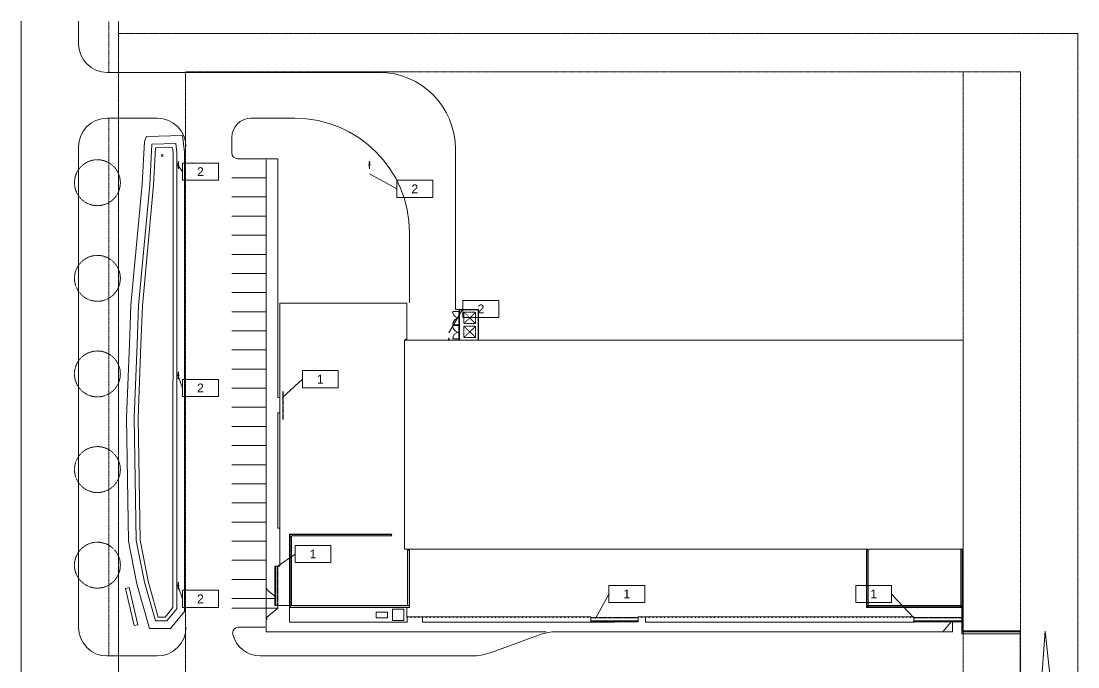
# Model space of a CAD drawing. Header units: inches. Extents: x 1 to 127281, y -26064 to 104775.
# Drawn here: x 28140 to 34775, y -23172 to -19120 of the extents above; entities that cross this region are included whole.
import ezdxf

# ---------------------------------------------------------------- set-up
doc = ezdxf.new("R2010")
doc.units = ezdxf.units.IN
doc.header["$MEASUREMENT"] = 0
for name, pattern in [('Center 1_4_', [0.53125, 0.25, -0.09375, 0.09375, -0.09375]), ('Dash', [0.25, 0.125, -0.125]), ('Dash 1_16_', [0.125, 0.0625, -0.0625]), ('Hidden', [0.28125, 0.1875, -0.09375]), ('Hidden 1_8_', [0.1875, 0.125, -0.0625])]:
    doc.linetypes.add(name, pattern=pattern)
for name, color, linetype, lineweight in [('A-DETL', 90, 'Continuous', 9), ('A-DETL-HDLN', 90, 'Hidden 1_8_', 9), ('A-DOOR', 31, 'Continuous', 9), ('A-FLOR-OTLN', 90, 'Continuous', 9), ('A-PROP-SBCK', 71, 'Hidden', 15), ('A-ROOF', 132, 'Continuous', 9), ('A-ROOF-OTLN', 132, 'Continuous', 9), ('BMP', 80, 'Continuous', 9), ('C-TOPO', 7, 'Continuous', 9), ('Conc', 7, 'Continuous', 9), ('E-ELEC-EQPM', 71, 'Continuous', 9), ('E-LITE-EQPM', 33, 'Continuous', 9), ('E-LITE-EQPM-HDLN', 30, 'Dash', 9), ('E-LITE-EQPM-IDEN', 33, 'Continuous', 9), ('EOP-EX', 125, 'Continuous', 9), ('EOP-PR', 4, 'Continuous', 9), ('L-SITE-WALL', 31, 'Continuous', 9), ('PAINT', 190, 'Continuous', 9), ('PROP', 3, 'Center 1_4_', 9), ('S-BEAM', 12, 'Continuous', 9)]:
    doc.layers.add(name, color=color, linetype=linetype, lineweight=lineweight)
doc.styles.add('Arial_3', font='arial.ttf', dxfattribs={"height": 55.323728})
pattern_1 = [(270, (7767.302, 0), (-8, -5e-16), [])]

# ---------------------------------------------------------------- blocks, each defined once
blk = doc.blocks.new('Girt_C - 8_D-1065383-Site Lighting Plan')
at = {"layer": 'S-BEAM'}
for points in [[(22217.8, -22349.9), (22697.4, -22349.9), (22697.4, -22342.2), (22074.1, -22342.2), (22074.1, -22349.9), (22100.7, -22349.9)], [(22697.4, -22342.2), (22697.4, -22342.1), (22431.6, -22342.2)]]:
    blk.add_hatch(color=256, dxfattribs=at).paths.add_polyline_path(points, flags=0)
for p, q in [((22074.1, -22342.2), (22074.1, -22342.1)), ((22074.1, -22349.9), (22074.1, -22342.2)), ((22074.1, -22350.1), (22074.1, -22349.9)), ((22074.1, -22350.1), (22697.4, -22350.1)), ((22697.4, -22342.1), (22697.4, -22342.2)), ((22697.4, -22342.2), (22697.4, -22349.9)), ((22697.4, -22349.9), (22697.4, -22350.1))]:
    blk.add_line(p, q, dxfattribs=at)
blk = doc.blocks.new('Girt_C - 8_D-1065345-Site Lighting Plan')
at = {"layer": 'S-BEAM'}
for points in [[(22069.5, -22786.6), (22069.5, -22352.6), (22061.8, -22352.6), (22061.8, -22786.6)], [(22061.7, -22786.6), (22061.8, -22786.6), (22061.6, -22786.6)], [(22069.6, -22786.6), (22069.6, -22786.6), (22069.5, -22786.6)]]:
    blk.add_hatch(color=256, dxfattribs=at).paths.add_polyline_path(points, flags=0)
for p, q in [((22061.6, -22352.6), (22061.8, -22352.6)), ((22061.8, -22352.6), (22069.5, -22352.6)), ((22069.5, -22352.6), (22069.6, -22352.6)), ((22069.6, -22786.6), (22069.6, -22352.6))]:
    blk.add_line(p, q, dxfattribs=at)
blk = doc.blocks.new('Girt_C - 8_D-1077146-Site Lighting Plan')
at = {"layer": 'S-BEAM'}
for points in [[(26272.3, -22795.1), (26272.3, -22787.5), (25687.4, -22787.5), (25687.4, -22795.1), (26016.3, -22795.1)], [(26272.3, -22795.3), (26272.3, -22795.1), (26016.1, -22795.3)]]:
    blk.add_hatch(color=256, dxfattribs=at).paths.add_polyline_path(points, flags=0)
for p, q in [((26272.3, -22787.3), (25687.4, -22787.3)), ((25687.4, -22795.1), (25687.4, -22787.5)), ((25687.4, -22795.3), (25687.4, -22795.1)), ((25687.4, -22795.3), (26272.3, -22795.3)), ((26272.3, -22787.3), (26272.3, -22787.5)), ((26272.3, -22787.5), (26272.3, -22795.1)), ((26272.3, -22795.1), (26272.3, -22795.3))]:
    blk.add_line(p, q, dxfattribs=at)
blk = doc.blocks.new('Girt_C - 8_D-1078013-Site Lighting Plan')
at = {"layer": 'S-BEAM'}
for points in [[(25683.6, -22791.3), (25687.4, -22791.3), (25687.4, -22787.5), (25691.2, -22787.5), (25691.2, -22438.8), (25683.6, -22438.8), (25683.6, -22591.7)], [(25683.4, -22791.3), (25683.6, -22791.3), (25683.4, -22791.3)], [(25691.2, -22787.5), (25691.4, -22787.3), (25691.2, -22787.4)]]:
    blk.add_hatch(color=256, dxfattribs=at).paths.add_polyline_path(points, flags=0)
for p, q in [((25683.4, -22438.8), (25683.4, -22791.3)), ((25683.4, -22438.8), (25683.6, -22438.8)), ((25683.6, -22438.8), (25691.2, -22438.8)), ((25691.2, -22438.8), (25691.4, -22438.8)), ((25691.4, -22791.3), (25691.4, -22438.8)), ((25683.6, -22791.3), (25683.4, -22791.3)), ((25691.2, -22791.3), (25683.6, -22791.3))]:
    blk.add_line(p, q, dxfattribs=at)
blk = doc.blocks.new('Lighting-Street_Cooper_Navion-Lumark_4-6-LED-Squares - The Caretaker LED-964008-Site Lighting Plan')
at = {"layer": 'E-LITE-EQPM'}
blk.add_line((-1.7, -10.7), (1.6, -10.7), dxfattribs=at)
blk.add_circle((0, -32.4), 3, dxfattribs=at)
at = {"layer": 'E-LITE-EQPM-HDLN'}
for p, q in [((-1.5, -10.7), (-1.5, -29.9)), ((1.5, -10.7), (1.5, -29.9))]:
    blk.add_line(p, q, dxfattribs=at)
blk = doc.blocks.new('Lighting-Street_Cooper_Navion-Lumark_4-6-LED-Squares - The Caretaker LED-V60-Site Lighting Plan')
at = {"layer": 'E-LITE-EQPM'}
blk.add_line((-1.7, -10.7), (1.6, -10.7), dxfattribs=at)
at = {"layer": 'E-LITE-EQPM-HDLN'}
for p, q in [((-1.5, -10.7), (-1.5, -23.7)), ((1.5, -10.7), (1.5, -23.7))]:
    blk.add_line(p, q, dxfattribs=at)
blk = doc.blocks.new('Dimension Lumber - 4x8-1038247-Site Lighting Plan')
at = {"layer": 'S-BEAM'}
blk.add_hatch(color=256, dxfattribs=at).paths.add_polyline_path([(22794.6, -22861.3), (22798.1, -22861.3), (22798.1, -22857.3), (22794.6, -22857.3)], flags=0)
for p, q in [((22794.6, -22857.3), (22794.6, -22861.3)), ((22798.1, -22861.3), (22794.6, -22861.3)), ((22798.1, -22861.3), (22798.1, -22857.3))]:
    blk.add_line(p, q, dxfattribs=at)
blk = doc.blocks.new('dumpster door - one-1001559-Site Lighting Plan')
at = {"layer": 'A-DOOR'}
h = blk.add_hatch(dxfattribs=at)
h.set_pattern_fill('FP_25', color=256, style=0, pattern_type=2)
h.set_pattern_definition(pattern_1)
h.paths.add_polyline_path([(42, 0.5), (-42, 0.5), (-42, -0.5), (42, -0.5)], flags=0)
for p, q in [((-42, 0.5), (42, 0.5)), ((-42, -0.5), (-42, 0.5)), ((-42, 0), (-42, -42)), ((42, 0.5), (42, -0.5)), ((42, 0), (42, -42)), ((42, -0.5), (-42, -0.5))]:
    blk.add_line(p, q, dxfattribs=at)
for centre, start, end in [((-42, 0), 270, 0), ((42, 0), 180, 270)]:
    blk.add_arc(centre, 42, start, end, dxfattribs=at)
blk = doc.blocks.new('dumpster door - one-V61-Site Lighting Plan')
at = {"layer": 'A-DOOR'}
h = blk.add_hatch(dxfattribs=at)
h.set_pattern_fill('FP_25', color=256, style=0, pattern_type=2)
h.set_pattern_definition(pattern_1)
h.paths.add_polyline_path([(42, 0.5), (-42, 0.5), (-42, -0.5), (42, -0.5)], flags=0)
for p, q in [((-42, 0.5), (42, 0.5)), ((-42, -0.5), (-42, 0.5)), ((-42, 0), (-42, -42)), ((42, 0.5), (42, -0.5)), ((42, 0), (42, -42)), ((42, -0.5), (-42, -0.5))]:
    blk.add_line(p, q, dxfattribs=at)
for centre, start, end in [((-42, 0), 270, 0), ((42, 0), 180, 270)]:
    blk.add_arc(centre, 42, start, end, dxfattribs=at)
blk = doc.blocks.new('Transformer-Dry-Type-Siemens - 6x6x6-1004770-Site Lighting Plan')
at = {"layer": 'E-ELEC-EQPM'}
for p, q in [((36, 36), (-36, 36)), ((-36, 36), (-36, -36)), ((36, -36), (36, 36)), ((-36, -36), (36, -36))]:
    blk.add_line(p, q, dxfattribs=at)
blk = doc.blocks.new('Transformer-Dry-Type-Siemens - 6x3x6-1005805-Site Lighting Plan')
at = {"layer": 'E-ELEC-EQPM'}
for p, q in [((36, 18), (-36, 18)), ((-36, 18), (-36, -18)), ((36, -18), (36, 18)), ((-36, -18), (36, -18))]:
    blk.add_line(p, q, dxfattribs=at)
blk = doc.blocks.new('Girt_C - 8_D-1077142-Site Lighting Plan')
at = {"layer": 'S-BEAM'}
blk.add_hatch(color=256, dxfattribs=at).paths.add_polyline_path([(26278.4, -22791.3), (26281.2, -22791.3), (26281.2, -22432.8), (26273.6, -22432.8), (26273.6, -22791.3)], flags=0)
for p, q in [((26273.4, -22432.8), (26273.4, -22791.3)), ((26281.4, -22791.3), (26281.4, -22432.8)), ((26273.6, -22791.3), (26273.4, -22791.3)), ((26281.2, -22791.3), (26273.6, -22791.3)), ((26281.3, -22791.3), (26281.2, -22791.3))]:
    blk.add_line(p, q, dxfattribs=at)
blk = doc.blocks.new('Lighting Fixture Tag - Boxed-976796-Site Lighting Plan')
at = {"layer": 'E-LITE-EQPM-IDEN'}
for p, q in [((-0.188, 0.094), (0.188, 0.094)), ((-0.188, -0.086), (-0.188, 0.094)), ((0.188, -0.086), (0.188, 0.094)), ((-0.188, -0.086), (0.188, -0.086))]:
    blk.add_line(p, q, dxfattribs=at)

msp = doc.modelspace()

# ---------------------------------------------------------------- hatches: boundary and pattern name
at = {"layer": 'A-ROOF-OTLN'}
for points in [[(29732.14402, -22786.55281), (29732.755049, -22786.55281), (29732.537072, -22538.80281), (29732.14402, -22538.80281), (29732.144333, -22781.524663)], [(29732.755049, -22786.55281), (29739.630049, -22786.55281), (29739.512919, -22538.80281), (29732.755049, -22538.80281), (29732.755049, -22781.524663)], [(31855.849654, -22889.24031), (32013.692549, -22889.12318), (32013.692549, -22882.36531), (31716.505049, -22882.48244), (31716.505049, -22889.24031), (31829.12524, -22889.24031)], [(31855.849654, -22889.85134), (32013.692549, -22889.613017), (32013.692549, -22889.24031), (31716.505049, -22889.458287), (31716.505049, -22889.85134), (31829.12524, -22889.85134)], [(33886.905122, -22889.24031), (34045.692549, -22889.12318), (34045.692549, -22882.36531), (33745.192549, -22882.48244), (33745.192549, -22889.24031), (33860.180708, -22889.24031)], [(33886.905122, -22889.85134), (34045.692549, -22889.613017), (34045.692549, -22889.24031), (33745.192549, -22889.458287), (33745.192549, -22889.85134), (33860.180708, -22889.85134)]]:
    msp.add_hatch(color=256, dxfattribs=at).paths.add_polyline_path(points, flags=0)
at = {"layer": 'L-SITE-WALL'}
for points in [[(30892.037549, -20930.80281), (31010.537549, -20930.80281), (31010.537549, -20929.30281), (30890.537549, -20929.30281), (30890.537549, -20930.80281)], [(31010.537549, -21118.05281), (31010.537549, -20930.80281), (31009.037549, -20930.80281), (31009.037549, -21118.05281)], [(29825.817549, -22799.05281), (29825.941972, -22786.55281), (29828.942549, -22786.55281), (29828.942549, -22338.30281), (29825.192549, -22338.30281), (29825.192549, -22799.05281)], [(29828.942549, -22342.05281), (30467.067549, -22342.05281), (30467.067549, -22338.30281), (29828.942549, -22338.30281)], [(30565.942549, -22786.55281), (30578.442549, -22786.55281), (30578.442549, -22438.80281), (30565.942549, -22438.80281), (30565.942549, -22785.879315)], [(33450.692549, -22795.30281), (33450.692549, -22438.80281), (33446.942549, -22438.80281), (33446.942549, -22795.30281)], [(34040.067549, -22797.42781), (34051.317549, -22797.42781), (34051.317549, -22432.80281), (34048.637631, -22432.80281), (34048.505049, -22791.30281), (34040.747466, -22791.30281), (34040.747466, -22432.80281), (34040.067549, -22432.80281), (34040.067549, -22791.30281)], [(30578.442549, -22799.05281), (30578.442549, -22786.55281), (29825.817549, -22786.55281), (29825.941972, -22799.05281), (30560.692549, -22799.05281)], [(34047.251607, -22799.05281), (34051.317549, -22799.05281), (34051.317549, -22797.42781), (34040.067549, -22797.42781), (34040.067549, -22795.30281), (33446.942549, -22795.30281), (33446.942549, -22799.05281), (34045.692549, -22799.05281)]]:
    msp.add_hatch(color=256, dxfattribs=at).paths.add_polyline_path(points, flags=0)
h = msp.add_hatch(color=256, dxfattribs=at)
h.paths.add_polyline_path([(30890.537549, -21118.05281), (30892.037549, -21118.05281), (30891.787549, -21114.05281), (30890.537549, -21114.05281)], flags=0)
h.paths.add_polyline_path([(30890.787549, -21030.05281), (30892.037549, -21030.05281), (30891.787549, -21025.05281), (30890.537549, -21025.05281), (30890.537549, -21030.05281)], flags=0)
h.paths.add_polyline_path([(30891.787549, -20941.05281), (30892.037549, -20941.05281), (30891.787549, -20930.80281), (30890.537549, -20930.80281), (30890.787549, -20941.05281)], flags=0)

# ---------------------------------------------------------------- linework, layer by layer
at = {"layer": 'A-DETL', "linetype": 'Dash 1_16_', "lineweight": 25}
for p, q in [((29785.817549, -21621.05281), (29785.817549, -21441.05281)), ((29749.442549, -22538.92781), (29749.442549, -22786.67781)), ((31716.505049, -22862.30281), (32013.692549, -22862.30281)), ((33745.192549, -22862.30281), (34045.692549, -22862.30281))]:
    msp.add_line(p, q, dxfattribs=at)
at = {"layer": 'A-DETL'}
for p, q in [((28794.636939, -22679.288371), (28818.02182, -22673.889545)), ((28848.625192, -22913.137186), (28794.636939, -22679.288371)), ((28818.02182, -22673.889545), (28872.010073, -22907.738361)), ((29681.037549, -22689.085554), (29681.037549, -22677.085554)), ((29681.537549, -22677.085554), (29681.537549, -22689.085554)), ((29681.037549, -22875.085554), (29681.037549, -22863.085554)), ((29681.537549, -22863.085554), (29681.537549, -22875.085554)), ((28872.010073, -22907.738361), (28848.625192, -22913.137186))]:
    msp.add_line(p, q, dxfattribs=at)
at = {"layer": 'A-DETL-HDLN'}
for p, q in [((28689.537549, -19441.085554), (28689.537549, -19119.781499)), ((28689.537549, -23103.085554), (28689.537549, -19729.085554)), ((30920.168695, -20946.709158), (30993.168695, -20946.709158)), ((30920.168695, -21017.709158), (30920.168695, -20946.709158)), ((30920.168695, -20946.709158), (30993.168695, -21017.709158)), ((30993.168695, -20946.709158), (30920.168695, -21017.709158)), ((30993.168695, -20946.709158), (30993.168695, -21017.709158)), ((30993.168695, -21017.709158), (30920.168695, -21017.709158)), ((30920.168695, -21033.709158), (30993.168695, -21033.709158)), ((30920.168695, -21104.709158), (30920.168695, -21033.709158)), ((30920.168695, -21033.709158), (30993.168695, -21104.709158)), ((30993.168695, -21033.709158), (30920.168695, -21104.709158)), ((30993.168695, -21033.709158), (30993.168695, -21104.709158)), ((30993.168695, -21104.709158), (30920.168695, -21104.709158))]:
    msp.add_line(p, q, dxfattribs=at)
for centre in [(28618.479424, -20133.584291), (28618.479424, -20733.584291), (28618.479424, -21333.584291), (28618.479424, -21933.584291), (28618.479424, -22533.584291)]:
    msp.add_circle(centre, 144, dxfattribs=at)
at = {"layer": 'A-FLOR-OTLN'}
for p, q in [((29732.326338, -22727.911154), (29678.537549, -22683.087163)), ((29732.321843, -22743.087163), (29678.537549, -22743.087163)), ((29750.537549, -22803.083944), (29678.537549, -22863.083944)), ((29750.537549, -22803.083944), (29678.537549, -22803.083944)), ((29678.537549, -22803.085554), (29678.537549, -22923.085554)), ((29750.537549, -22803.083944), (29750.537549, -22786.55281)), ((33978.794022, -22889.670054), (33926.796168, -22952.067479)), ((33986.796168, -22889.672008), (33986.796168, -22952.067479)), ((33986.796168, -22952.067479), (33926.796168, -22952.067479))]:
    msp.add_line(p, q, dxfattribs=at)
at = {"layer": 'A-PROP-SBCK'}
for p, q in [((29171.537549, -19438.180554), (34414.817549, -19438.180554)), ((29171.537549, -23401.253705), (29171.537549, -19438.180554)), ((34054.817549, -19438.180554), (34054.817549, -21121.30281)), ((34414.817549, -19438.180554), (34414.817549, -25801.376223)), ((34054.817549, -22432.80281), (34054.817549, -25779.864276))]:
    msp.add_line(p, q, dxfattribs=at)
at = {"layer": 'A-ROOF'}
for p, q in [((30561.327314, -20889.05281), (29763.442549, -20889.05281)), ((29763.442549, -20889.05281), (29763.442549, -22538.80281)), ((30561.327314, -21114.55281), (30561.327314, -20889.05281)), ((34054.923018, -21121.30281), (30546.192549, -21121.30281)), ((30546.192549, -21121.30281), (30546.192549, -22432.80281)), ((30551.952314, -21114.55281), (30551.952314, -21121.30281)), ((30551.952314, -21114.55281), (30561.327314, -21114.55281)), ((34054.923018, -22432.80281), (34054.923018, -21121.30281)), ((30546.192549, -22432.80281), (34054.923018, -22432.80281)), ((30568.130049, -22438.80281), (30568.130049, -22432.80281)), ((29763.442549, -22538.80281), (29739.692549, -22538.80281)), ((29739.692549, -22538.80281), (29739.692549, -22786.55281)), ((29739.692549, -22786.55281), (29825.192549, -22786.55281)), ((30560.692549, -22857.30281), (30560.692549, -22799.05281)), ((34045.692549, -22799.017691), (34045.692549, -22882.30281)), ((30560.692549, -22857.30281), (31716.505049, -22857.30281)), ((31716.505049, -22857.30281), (31716.505049, -22882.30281)), ((31716.505049, -22882.30281), (32013.692549, -22882.30281)), ((32013.692549, -22882.30281), (32013.692549, -22857.30281)), ((32013.692549, -22857.30281), (33745.192549, -22857.30281)), ((33745.192549, -22857.30281), (33745.192549, -22882.30281)), ((33745.192549, -22882.30281), (34045.692549, -22882.30281))]:
    msp.add_line(p, q, dxfattribs=at)
at = {"layer": 'A-ROOF-OTLN'}
for p, q in [((29732.14324, -22538.80281), (29732.14324, -22786.55281)), ((29732.14324, -22538.80281), (29739.692549, -22538.80281)), ((29732.755049, -22786.55281), (29732.755049, -22538.80281)), ((29739.630049, -22786.55281), (29739.630049, -22538.80281)), ((29739.692549, -22786.55281), (29732.14324, -22786.55281)), ((31716.505049, -22889.852119), (31716.505049, -22882.30281)), ((32013.692549, -22882.36531), (31716.505049, -22882.36531)), ((32013.692549, -22889.24031), (31716.505049, -22889.24031)), ((31716.505049, -22889.852119), (32013.692549, -22889.852119)), ((32013.692549, -22882.30281), (32013.692549, -22889.852119)), ((33745.192549, -22889.852119), (33745.192549, -22882.30281)), ((34045.692549, -22882.36531), (33745.192549, -22882.36531)), ((34045.692549, -22889.24031), (33745.192549, -22889.24031)), ((33745.192549, -22889.852119), (34045.692549, -22889.852119)), ((34045.692549, -22882.30281), (34045.692549, -22889.852119))]:
    msp.add_line(p, q, dxfattribs=at)
at = {"layer": 'BMP'}
for p, q in [((28925.706151, -19843.630954), (29152.429964, -19838.057794)), ((29152.429964, -19838.057794), (29166.138837, -19941.841877)), ((28899.402421, -20142.432787), (28913.419484, -19874.887016)), ((28913.419484, -19874.887016), (28925.706151, -19843.630954)), ((28947.285823, -20145.91484), (28960.652325, -19890.786432)), ((28960.652325, -19890.786432), (29110.491449, -19887.103196)), ((29110.491449, -19887.103196), (29118.136987, -19944.984334)), ((28971.227524, -20147.655866), (28983.456838, -19914.233118)), ((28983.456838, -19914.233118), (29089.522192, -19911.625897)), ((29089.522192, -19911.625897), (29094.136063, -19946.555563)), ((29094.136063, -19946.555563), (29092.464408, -22799.518347)), ((29118.136987, -19944.984334), (29116.459404, -22808.066025)), ((29166.138837, -19941.841877), (29164.449396, -22825.161381)), ((28828.731501, -20901.457743), (28899.402421, -20142.432787)), ((28876.649138, -20904.572102), (28947.285823, -20145.91484)), ((28900.607957, -20906.129281), (28971.227524, -20147.655866)), ((28819.69066, -21145.920845), (28828.731501, -20901.457743)), ((28867.656448, -21147.733216), (28876.649138, -20904.572102)), ((28891.639342, -21148.639401), (28900.607957, -20906.129281)), ((28801.831526, -21608.749304), (28819.69066, -21145.920845)), ((28849.846788, -21609.279506), (28867.656448, -21147.733216)), ((28873.85442, -21609.544607), (28891.639342, -21148.639401)), ((28814.604701, -22383.563299), (28801.831526, -21608.749304)), ((28862.528029, -22378.516766), (28849.846788, -21609.279506)), ((28886.489692, -22375.9935), (28873.85442, -21609.544607)), ((28866.965966, -22650.989122), (28814.604701, -22383.563299)), ((28913.686901, -22639.801581), (28862.528029, -22378.516766)), ((28937.047368, -22634.20781), (28886.489692, -22375.9935)), ((28946.396882, -22930.682831), (28866.965966, -22650.989122)), ((28982.738585, -22882.947735), (28913.686901, -22639.801581)), ((29000.909437, -22859.080187), (28937.047368, -22634.20781)), ((29092.464408, -22799.518347), (29043.664554, -22859.393355)), ((29116.459404, -22808.066025), (29054.997283, -22883.477008)), ((29164.449396, -22825.161381), (29077.662741, -22931.644313)), ((29054.997283, -22883.477008), (28982.738585, -22882.947735)), ((29043.664554, -22859.393355), (29000.909437, -22859.080187)), ((29077.662741, -22931.644313), (28946.396882, -22930.682831)), ((34569.62416, -22948.607676), (34454.212123, -24484.120032)), ((34738.077409, -24504.371251), (34569.62416, -22948.607676))]:
    msp.add_line(p, q, dxfattribs=at)
msp.add_circle((29024.26423, -19962.482005), 6, dxfattribs=at)
at = {"layer": 'C-TOPO'}
for p, q in [((29825.941972, -20889.05281), (29825.941972, -20888.553223)), ((29825.941972, -20888.553223), (30561.691972, -20888.553223)), ((30561.691972, -20888.553223), (30561.691972, -21121.302246)), ((34051.693925, -22432.80281), (34051.693925, -22798.302246)), ((34051.693925, -22798.302246), (34051.317549, -22798.302246))]:
    msp.add_line(p, q, dxfattribs=at)
at = {"layer": 'Conc'}
for p, q in [((29750.537549, -19983.100554), (29678.537549, -19983.100554)), ((29678.537549, -22923.085554), (29678.537549, -19989.335554)), ((29750.537549, -19983.100554), (29750.537549, -21481.42781)), ((29750.537549, -21481.42781), (29763.442549, -21481.42781)), ((29750.537549, -21578.17781), (29763.442549, -21578.17781)), ((29750.537549, -21578.17781), (29750.537549, -22301.67781)), ((29750.537549, -22301.67781), (29763.442549, -22301.67781)), ((29824.817549, -22799.42781), (29824.817549, -22892.067479)), ((34052.792949, -22799.42781), (34052.792949, -22946.067479)), ((30563.567549, -22892.067479), (30563.567549, -22861.30281)), ((30660.317549, -22892.067479), (30660.317549, -22861.30281)), ((32059.567549, -22892.067479), (32059.567549, -22861.30281)), ((34046.792949, -22880.067479), (34046.792949, -22964.067479)), ((29678.537549, -22952.067479), (29678.537549, -22929.085554)), ((31437.209964, -22952.067479), (29678.537549, -22952.067479)), ((29824.817549, -22892.067479), (30563.567549, -22892.067479)), ((30660.317549, -22892.067479), (31866.317549, -22892.067479)), ((33926.796168, -22952.067479), (31471.205411, -22952.067479)), ((32059.567549, -22892.067479), (33748.317549, -22892.067479)), ((34411.817549, -22964.067479), (34046.792949, -22964.067479))]:
    msp.add_line(p, q, dxfattribs=at)
msp.add_arc((28994.537549, -19909.085554), 180, 360, 90, dxfattribs=at)
at = {"layer": 'E-LITE-EQPM-IDEN'}
for p, q in [((29126.537549, -20025.81242), (29152.648703, -20064.620039)), ((30326.537549, -20078.138245), (30498.600785, -20172.540163)), ((30825.019776, -21074.717376), (30914.002538, -20925.818707)), ((29126.537549, -21345.81242), (29152.648703, -21422.097415)), ((29780.324822, -21481.42781), (29905.56764, -21366.453939)), ((29744.201358, -22543.05281), (29859.520397, -22463.824776)), ((29126.537549, -22665.81242), (29152.648703, -22745.238883)), ((31745.692549, -22867.587817), (31829.509159, -22714.625141)), ((33748.192549, -22867.587817), (33605.075579, -22714.625141))]:
    msp.add_line(p, q, dxfattribs=at)
at = {"layer": 'EOP-EX'}
for p, q in [((28139.537549, -26063.531499), (28139.537549, -19119.781499)), ((28499.537549, -19261.085554), (28499.537549, -19119.781499)), ((28499.537549, -22923.085554), (28499.537549, -19909.085554))]:
    msp.add_line(p, q, dxfattribs=at)
at = {"layer": 'EOP-PR'}
for p, q in [((30386.537549, -19441.085554), (28679.537549, -19441.085554)), ((28994.537549, -19729.085554), (28679.537549, -19729.085554)), ((29858.537549, -19729.085554), (29582.537549, -19729.085554)), ((29462.537549, -19947.100554), (29462.537549, -19849.085554)), ((30866.537549, -19921.085554), (30866.537549, -20929.30281)), ((29498.537549, -19983.100554), (29678.537549, -19983.100554)), ((30578.537549, -20887.55281), (30578.537549, -20449.085554)), ((30866.537549, -20929.30281), (30890.537549, -20929.30281)), ((29503.110148, -22923.085554), (29678.537549, -22923.085554)), ((34046.792949, -22952.067479), (34411.817549, -22952.067479)), ((34052.792949, -22946.067479), (34411.817549, -22946.067479)), ((34411.817549, -22946.067479), (34411.817549, -24380.067479)), ((31091.037295, -23081.374897), (31395.147839, -22970.687711)), ((28679.537549, -23103.085554), (28994.537549, -23103.085554)), ((29642.537549, -23103.085554), (30967.910043, -23103.085554))]:
    msp.add_line(p, q, dxfattribs=at)
for centre, radius, start, end in [((28679.537549, -19261.085554), 180, 180, 270), ((30386.537549, -19921.085554), 480, 0, 90), ((28679.537549, -19909.085554), 180, 90, 180), ((29582.537549, -19849.085554), 120, 90, 180), ((29858.537549, -20449.085554), 720, 0, 90), ((29498.537549, -19947.100554), 36, 180, 270), ((28679.537549, -22923.085554), 180, 180, 270), ((28994.537549, -22923.085554), 180, 270, 360), ((29503.110148, -22959.085554), 36, 90, 194.4775121859), ((31518.275091, -23308.977055), 360, 97.5128825636, 110), ((29642.537549, -22923.085554), 180, 194.4775121859, 270), ((30967.910043, -22743.085554), 360, 270, 290)]:
    msp.add_arc(centre, radius, start, end, dxfattribs=at)
at = {"layer": 'L-SITE-WALL'}
for p, q in [((30890.537549, -20929.30281), (31010.537549, -20929.30281)), ((30890.537549, -20941.05281), (30890.537549, -20929.30281)), ((30890.537549, -20941.05281), (30892.037549, -20941.05281)), ((31009.037549, -20930.80281), (30892.037549, -20930.80281)), ((30892.037549, -20930.80281), (30892.037549, -20941.05281)), ((31009.037549, -21118.05281), (31009.037549, -20930.80281)), ((31010.537549, -20929.30281), (31010.537549, -21118.05281)), ((30890.537549, -21030.05281), (30890.537549, -21025.05281)), ((30892.037549, -21025.05281), (30890.537549, -21025.05281)), ((30890.537549, -21030.05281), (30892.037549, -21030.05281)), ((30892.037549, -21025.05281), (30892.037549, -21030.05281)), ((30890.537549, -21118.05281), (30890.537549, -21114.05281)), ((30892.037549, -21114.05281), (30890.537549, -21114.05281)), ((30890.537549, -21118.05281), (30892.037549, -21118.05281)), ((30892.037549, -21114.05281), (30892.037549, -21118.05281)), ((31009.037549, -21118.05281), (31010.537549, -21118.05281)), ((29825.192549, -22799.05281), (29825.192549, -22338.30281)), ((29825.192549, -22338.30281), (30467.067549, -22338.30281)), ((29828.942549, -22342.05281), (29828.942549, -22799.05281)), ((30467.067549, -22342.05281), (29828.942549, -22342.05281)), ((30467.067549, -22338.30281), (30467.067549, -22342.05281)), ((30565.942549, -22786.55281), (30565.942549, -22438.80281)), ((30578.442549, -22438.80281), (30565.942549, -22438.80281)), ((30578.442549, -22438.80281), (30578.442549, -22799.05281)), ((33446.942549, -22799.05281), (33446.942549, -22438.80281)), ((33446.942549, -22438.80281), (33450.692549, -22438.80281)), ((33450.692549, -22438.80281), (33450.692549, -22795.30281)), ((34040.067549, -22797.42781), (34040.067549, -22432.80281)), ((34051.317549, -22432.80281), (34051.317549, -22797.42781)), ((30578.442549, -22799.05281), (29825.192549, -22799.05281)), ((29825.817549, -22799.05281), (29825.817549, -22786.55281)), ((30578.442549, -22786.55281), (29825.817549, -22786.55281)), ((34051.317549, -22799.05281), (33446.942549, -22799.05281)), ((33450.692549, -22795.30281), (34051.317549, -22795.30281)), ((34051.317549, -22797.42781), (34040.067549, -22797.42781)), ((34051.317549, -22795.30281), (34051.317549, -22799.05281))]:
    msp.add_line(p, q, dxfattribs=at)
at = {"layer": 'PAINT'}
for p, q in [((29462.537549, -20103.085554), (29678.537549, -20103.085554)), ((29462.537549, -20223.085554), (29678.537549, -20223.085554)), ((29462.537549, -20343.085554), (29678.537549, -20343.085554)), ((29462.537549, -20463.085554), (29678.537549, -20463.085554)), ((29462.537549, -20583.085554), (29678.537549, -20583.085554)), ((29462.537549, -20703.085554), (29678.537549, -20703.085554)), ((29462.537549, -20823.085554), (29678.537549, -20823.085554)), ((29462.537549, -20943.085554), (29678.537549, -20943.085554)), ((29462.537549, -21063.085554), (29678.537549, -21063.085554)), ((29462.537549, -21183.085554), (29678.537549, -21183.085554)), ((29462.537549, -21303.085554), (29678.537549, -21303.085554)), ((29462.537549, -21423.085554), (29678.537549, -21423.085554)), ((29462.537549, -21543.085554), (29678.537549, -21543.085554)), ((29462.537549, -21663.085554), (29678.537549, -21663.085554)), ((29462.537549, -21783.085554), (29678.537549, -21783.085554)), ((29462.537549, -21903.085554), (29678.537549, -21903.085554)), ((29462.537549, -22023.085554), (29678.537549, -22023.085554)), ((29462.537549, -22143.085554), (29678.537549, -22143.085554)), ((29462.537549, -22263.085554), (29678.537549, -22263.085554)), ((29462.537549, -22383.085554), (29678.537549, -22383.085554)), ((29462.977018, -22503.087163), (29678.977018, -22503.087163)), ((29462.537549, -22623.085554), (29678.537549, -22623.085554)), ((29462.537549, -22743.085554), (29678.537549, -22743.085554)), ((29462.537549, -22803.085554), (29678.537549, -22803.085554))]:
    msp.add_line(p, q, dxfattribs=at)
at = {"layer": 'PROP'}
for p, q in [((28751.537549, -23518.180554), (28751.537549, -19119.781499)), ((28751.537549, -19198.180554), (34774.817549, -19198.180554)), ((34774.817549, -19198.180554), (34774.817549, -25943.102221))]:
    msp.add_line(p, q, dxfattribs=at)

# ---------------------------------------------------------------- block references
at = {"layer": 'A-DOOR', "rotation": 270}
for name, p in [('dumpster door - one-1001559-Site Lighting Plan', (30891.287549, -20983.05281)), ('dumpster door - one-V61-Site Lighting Plan', (30891.287549, -21072.05281))]:
    msp.add_blockref(name, p, dxfattribs=at)
at = {"layer": 'E-ELEC-EQPM'}
for name, p in [('Transformer-Dry-Type-Siemens - 6x6x6-1004770-Site Lighting Plan', (30507.29861, -22845.464103)), ('Transformer-Dry-Type-Siemens - 6x3x6-1005805-Site Lighting Plan', (30404.538844, -22845.464103))]:
    msp.add_blockref(name, p, dxfattribs=at)
at = {"layer": 'E-LITE-EQPM'}
for name, p in [('Lighting-Street_Cooper_Navion-Lumark_4-6-LED-Squares - The Caretaker LED-964008-Site Lighting Plan', (29126.585322, -19990.363642)), ('Lighting-Street_Cooper_Navion-Lumark_4-6-LED-Squares - The Caretaker LED-964008-Site Lighting Plan', (30326.585322, -19990.363642)), ('Lighting-Street_Cooper_Navion-Lumark_4-6-LED-Squares - The Caretaker LED-V60-Site Lighting Plan', (30825.067549, -21097.613642)), ('Lighting-Street_Cooper_Navion-Lumark_4-6-LED-Squares - The Caretaker LED-964008-Site Lighting Plan', (29126.585322, -21310.363642)), ('Lighting-Street_Cooper_Navion-Lumark_4-6-LED-Squares - The Caretaker LED-964008-Site Lighting Plan', (29126.585322, -22630.363642))]:
    msp.add_blockref(name, p, dxfattribs=at)
at = {"layer": 'E-LITE-EQPM', "rotation": 180}
for p in [(29126.489776, -20055.241978), (30326.489776, -20055.241978), (29126.489776, -21375.241978), (29126.489776, -22695.241978)]:
    msp.add_blockref('Lighting-Street_Cooper_Navion-Lumark_4-6-LED-Squares - The Caretaker LED-964008-Site Lighting Plan', p, dxfattribs=at)
at = {"layer": 'E-LITE-EQPM-IDEN', "xscale": 599.9999999999994, "yscale": 599.9999999999994, "zscale": 599.9999999999994}
for p in [(29265.148703, -20066.909978), (30611.100785, -20174.830101), (31026.502538, -20928.108645), (30018.06764, -21368.743877), (29265.148703, -21424.387354), (29972.020397, -22466.114714), (29265.148703, -22747.528821), (31942.009159, -22716.91508), (33492.575579, -22716.91508)]:
    msp.add_blockref('Lighting Fixture Tag - Boxed-976796-Site Lighting Plan', p, dxfattribs=at)
at = {"layer": 'S-BEAM'}
for name, p in [('Girt_C - 8_D-1065345-Site Lighting Plan', (7767.302323, 0)), ('Girt_C - 8_D-1065383-Site Lighting Plan', (7767.302323, 0)), ('Girt_C - 8_D-1078013-Site Lighting Plan', (7767.302323, 0)), ('Girt_C - 8_D-1077142-Site Lighting Plan', (7767.302323, 0)), ('Girt_C - 8_D-1077146-Site Lighting Plan', (7767.302323, 0)), ('Dimension Lumber - 4x8-1038247-Site Lighting Plan', (7767.302323, 0)), ('Dimension Lumber - 4x8-1038247-Site Lighting Plan', (7791.427323, 0)), ('Dimension Lumber - 4x8-1038247-Site Lighting Plan', (7815.552323, 0)), ('Dimension Lumber - 4x8-1038247-Site Lighting Plan', (7839.677323, 0)), ('Dimension Lumber - 4x8-1038247-Site Lighting Plan', (7863.802323, 0)), ('Dimension Lumber - 4x8-1038247-Site Lighting Plan', (7887.927323, 0)), ('Dimension Lumber - 4x8-1038247-Site Lighting Plan', (7912.052323, 0)), ('Dimension Lumber - 4x8-1038247-Site Lighting Plan', (7936.177323, 0)), ('Dimension Lumber - 4x8-1038247-Site Lighting Plan', (7960.302323, 0)), ('Dimension Lumber - 4x8-1038247-Site Lighting Plan', (7984.427323, 0)), ('Dimension Lumber - 4x8-1038247-Site Lighting Plan', (8008.552323, 0)), ('Dimension Lumber - 4x8-1038247-Site Lighting Plan', (8032.677323, 0)), ('Dimension Lumber - 4x8-1038247-Site Lighting Plan', (8056.802323, 0)), ('Dimension Lumber - 4x8-1038247-Site Lighting Plan', (8080.927323, 0)), ('Dimension Lumber - 4x8-1038247-Site Lighting Plan', (8105.052323, 0)), ('Dimension Lumber - 4x8-1038247-Site Lighting Plan', (8129.177323, 0)), ('Dimension Lumber - 4x8-1038247-Site Lighting Plan', (8153.302323, 0)), ('Dimension Lumber - 4x8-1038247-Site Lighting Plan', (8177.427323, 0)), ('Dimension Lumber - 4x8-1038247-Site Lighting Plan', (8201.552323, 0)), ('Dimension Lumber - 4x8-1038247-Site Lighting Plan', (8225.677323, 0)), ('Dimension Lumber - 4x8-1038247-Site Lighting Plan', (8249.802323, 0)), ('Dimension Lumber - 4x8-1038247-Site Lighting Plan', (8273.927323, 0)), ('Dimension Lumber - 4x8-1038247-Site Lighting Plan', (8298.052323, 0)), ('Dimension Lumber - 4x8-1038247-Site Lighting Plan', (8322.177323, 0)), ('Dimension Lumber - 4x8-1038247-Site Lighting Plan', (8346.302323, 0)), ('Dimension Lumber - 4x8-1038247-Site Lighting Plan', (8370.427323, 0)), ('Dimension Lumber - 4x8-1038247-Site Lighting Plan', (8394.552323, 0)), ('Dimension Lumber - 4x8-1038247-Site Lighting Plan', (8418.677323, 0)), ('Dimension Lumber - 4x8-1038247-Site Lighting Plan', (8442.802323, 0)), ('Dimension Lumber - 4x8-1038247-Site Lighting Plan', (8466.927323, 0)), ('Dimension Lumber - 4x8-1038247-Site Lighting Plan', (8491.052323, 0)), ('Dimension Lumber - 4x8-1038247-Site Lighting Plan', (8515.177323, 0)), ('Dimension Lumber - 4x8-1038247-Site Lighting Plan', (8539.302323, 0)), ('Dimension Lumber - 4x8-1038247-Site Lighting Plan', (8563.427323, 0)), ('Dimension Lumber - 4x8-1038247-Site Lighting Plan', (8587.552323, 0)), ('Dimension Lumber - 4x8-1038247-Site Lighting Plan', (8611.677323, 0)), ('Dimension Lumber - 4x8-1038247-Site Lighting Plan', (8635.802323, 0)), ('Dimension Lumber - 4x8-1038247-Site Lighting Plan', (8659.927323, 0)), ('Dimension Lumber - 4x8-1038247-Site Lighting Plan', (8684.052323, 0)), ('Dimension Lumber - 4x8-1038247-Site Lighting Plan', (8708.177323, 0)), ('Dimension Lumber - 4x8-1038247-Site Lighting Plan', (8732.302323, 0)), ('Dimension Lumber - 4x8-1038247-Site Lighting Plan', (8756.427323, 0)), ('Dimension Lumber - 4x8-1038247-Site Lighting Plan', (8780.552323, 0)), ('Dimension Lumber - 4x8-1038247-Site Lighting Plan', (8804.677323, 0)), ('Dimension Lumber - 4x8-1038247-Site Lighting Plan', (8828.802323, 0)), ('Dimension Lumber - 4x8-1038247-Site Lighting Plan', (8852.927323, 0)), ('Dimension Lumber - 4x8-1038247-Site Lighting Plan', (8877.052323, 0)), ('Dimension Lumber - 4x8-1038247-Site Lighting Plan', (8901.177323, 0)), ('Dimension Lumber - 4x8-1038247-Site Lighting Plan', (9238.927323, 0)), ('Dimension Lumber - 4x8-1038247-Site Lighting Plan', (9263.052323, 0)), ('Dimension Lumber - 4x8-1038247-Site Lighting Plan', (9287.177323, 0)), ('Dimension Lumber - 4x8-1038247-Site Lighting Plan', (9311.302323, 0)), ('Dimension Lumber - 4x8-1038247-Site Lighting Plan', (9335.427323, 0)), ('Dimension Lumber - 4x8-1038247-Site Lighting Plan', (9359.552323, 0)), ('Dimension Lumber - 4x8-1038247-Site Lighting Plan', (9383.677323, 0)), ('Dimension Lumber - 4x8-1038247-Site Lighting Plan', (9407.802323, 0)), ('Dimension Lumber - 4x8-1038247-Site Lighting Plan', (9431.927323, 0)), ('Dimension Lumber - 4x8-1038247-Site Lighting Plan', (9456.052323, 0)), ('Dimension Lumber - 4x8-1038247-Site Lighting Plan', (9480.177323, 0)), ('Dimension Lumber - 4x8-1038247-Site Lighting Plan', (9504.302323, 0)), ('Dimension Lumber - 4x8-1038247-Site Lighting Plan', (9528.427323, 0)), ('Dimension Lumber - 4x8-1038247-Site Lighting Plan', (9552.552323, 0)), ('Dimension Lumber - 4x8-1038247-Site Lighting Plan', (9576.677323, 0)), ('Dimension Lumber - 4x8-1038247-Site Lighting Plan', (9600.802323, 0)), ('Dimension Lumber - 4x8-1038247-Site Lighting Plan', (9624.927323, 0)), ('Dimension Lumber - 4x8-1038247-Site Lighting Plan', (9649.052323, 0)), ('Dimension Lumber - 4x8-1038247-Site Lighting Plan', (9673.177323, 0)), ('Dimension Lumber - 4x8-1038247-Site Lighting Plan', (9697.302323, 0)), ('Dimension Lumber - 4x8-1038247-Site Lighting Plan', (9721.427323, 0)), ('Dimension Lumber - 4x8-1038247-Site Lighting Plan', (9745.552323, 0)), ('Dimension Lumber - 4x8-1038247-Site Lighting Plan', (9769.677323, 0)), ('Dimension Lumber - 4x8-1038247-Site Lighting Plan', (9793.802323, 0)), ('Dimension Lumber - 4x8-1038247-Site Lighting Plan', (9817.927323, 0)), ('Dimension Lumber - 4x8-1038247-Site Lighting Plan', (9842.052323, 0)), ('Dimension Lumber - 4x8-1038247-Site Lighting Plan', (9866.177323, 0)), ('Dimension Lumber - 4x8-1038247-Site Lighting Plan', (9890.302323, 0)), ('Dimension Lumber - 4x8-1038247-Site Lighting Plan', (9914.427323, 0)), ('Dimension Lumber - 4x8-1038247-Site Lighting Plan', (9938.552323, 0)), ('Dimension Lumber - 4x8-1038247-Site Lighting Plan', (9962.677323, 0)), ('Dimension Lumber - 4x8-1038247-Site Lighting Plan', (9986.802323, 0)), ('Dimension Lumber - 4x8-1038247-Site Lighting Plan', (10010.927323, 0)), ('Dimension Lumber - 4x8-1038247-Site Lighting Plan', (10035.052323, 0)), ('Dimension Lumber - 4x8-1038247-Site Lighting Plan', (10059.177323, 0)), ('Dimension Lumber - 4x8-1038247-Site Lighting Plan', (10083.302323, 0)), ('Dimension Lumber - 4x8-1038247-Site Lighting Plan', (10107.427323, 0)), ('Dimension Lumber - 4x8-1038247-Site Lighting Plan', (10131.552323, 0)), ('Dimension Lumber - 4x8-1038247-Site Lighting Plan', (10155.677323, 0)), ('Dimension Lumber - 4x8-1038247-Site Lighting Plan', (10179.802323, 0)), ('Dimension Lumber - 4x8-1038247-Site Lighting Plan', (10203.927323, 0)), ('Dimension Lumber - 4x8-1038247-Site Lighting Plan', (10228.052323, 0)), ('Dimension Lumber - 4x8-1038247-Site Lighting Plan', (10252.177323, 0)), ('Dimension Lumber - 4x8-1038247-Site Lighting Plan', (10276.302323, 0)), ('Dimension Lumber - 4x8-1038247-Site Lighting Plan', (10300.427323, 0)), ('Dimension Lumber - 4x8-1038247-Site Lighting Plan', (10324.552323, 0)), ('Dimension Lumber - 4x8-1038247-Site Lighting Plan', (10348.677323, 0)), ('Dimension Lumber - 4x8-1038247-Site Lighting Plan', (10372.802323, 0)), ('Dimension Lumber - 4x8-1038247-Site Lighting Plan', (10396.927323, 0)), ('Dimension Lumber - 4x8-1038247-Site Lighting Plan', (10421.052323, 0)), ('Dimension Lumber - 4x8-1038247-Site Lighting Plan', (10445.177323, 0)), ('Dimension Lumber - 4x8-1038247-Site Lighting Plan', (10469.302323, 0)), ('Dimension Lumber - 4x8-1038247-Site Lighting Plan', (10493.427323, 0)), ('Dimension Lumber - 4x8-1038247-Site Lighting Plan', (10517.552323, 0)), ('Dimension Lumber - 4x8-1038247-Site Lighting Plan', (10541.677323, 0)), ('Dimension Lumber - 4x8-1038247-Site Lighting Plan', (10565.802323, 0)), ('Dimension Lumber - 4x8-1038247-Site Lighting Plan', (10589.927323, 0)), ('Dimension Lumber - 4x8-1038247-Site Lighting Plan', (10614.052323, 0)), ('Dimension Lumber - 4x8-1038247-Site Lighting Plan', (10638.177323, 0)), ('Dimension Lumber - 4x8-1038247-Site Lighting Plan', (10662.302323, 0)), ('Dimension Lumber - 4x8-1038247-Site Lighting Plan', (10686.427323, 0)), ('Dimension Lumber - 4x8-1038247-Site Lighting Plan', (10710.552323, 0)), ('Dimension Lumber - 4x8-1038247-Site Lighting Plan', (10734.677323, 0)), ('Dimension Lumber - 4x8-1038247-Site Lighting Plan', (10758.802323, 0)), ('Dimension Lumber - 4x8-1038247-Site Lighting Plan', (10782.927323, 0)), ('Dimension Lumber - 4x8-1038247-Site Lighting Plan', (10807.052323, 0)), ('Dimension Lumber - 4x8-1038247-Site Lighting Plan', (10831.177323, 0)), ('Dimension Lumber - 4x8-1038247-Site Lighting Plan', (10855.302323, 0)), ('Dimension Lumber - 4x8-1038247-Site Lighting Plan', (10879.427323, 0)), ('Dimension Lumber - 4x8-1038247-Site Lighting Plan', (10903.552323, 0)), ('Dimension Lumber - 4x8-1038247-Site Lighting Plan', (10927.677323, 0))]:
    msp.add_blockref(name, p, dxfattribs=at)

# ---------------------------------------------------------------- texts
at = {"layer": 'E-LITE-EQPM-IDEN', "char_height": 55.323728, "width": 51.3, "attachment_point": 2, "line_spacing_factor": 0.938532, "style": 'Arial_3'}
for s, insert in [('2', (29265.349889, -20036.595913)), ('2', (30611.30197, -20144.516036)), ('2', (31026.703724, -20897.794581)), ('1', (30018.268826, -21338.429813)), ('2', (29265.349889, -21394.073289)), ('1', (29972.221583, -22435.800649)), ('1', (31942.210345, -22686.601015)), ('1', (33492.776765, -22686.601015)), ('2', (29265.349889, -22717.214757))]:
    msp.add_mtext(s, dxfattribs=dict(at, insert=insert))

doc.saveas('drawing.dxf')
